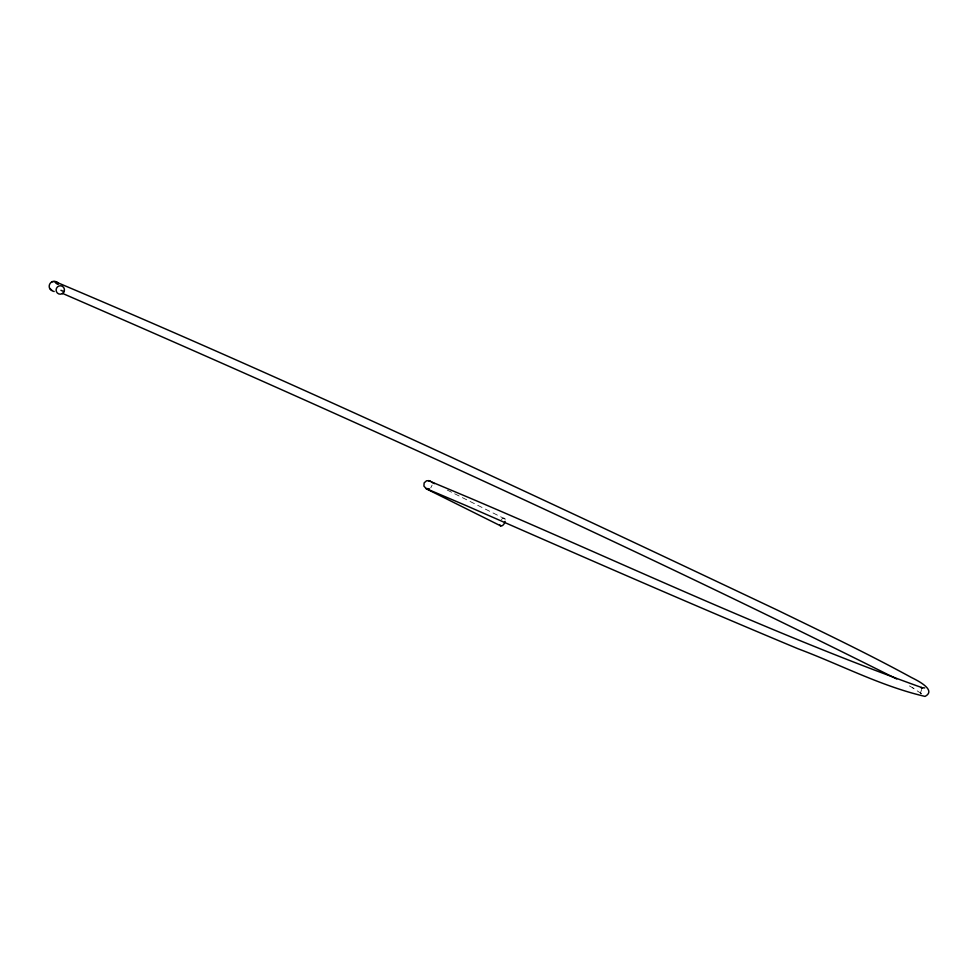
<?xml version="1.0" encoding="UTF-8"?>
<svg xmlns="http://www.w3.org/2000/svg" width="978" height="978" viewBox="0 0 978 978"><rect width="100%" height="100%" fill="white"/><g stroke="black" fill="none" stroke-linecap="round" stroke-linejoin="round"><path stroke-width="0.73" stroke-dasharray="4.89 3.67" d="M432.129 485.1L430.748 487.888M921.692 689.417L920.665 692.351L921.068 694.013L920.591 692.485L921.631 693.842L912.657 687.803M454.721 493.792L505.406 519.147M447.227 490.064L453.474 493.169M909.393 685.92L913.99 688.573M501.372 519.562A4.23 2.286 -63.8 0 1 505.149 519.391"/><path stroke-width="1.47" d="M58.069 282.801C50.367 277.165 44.67 289.402 54.181 291.517M429.024 480.748L426.555 480.76L424.134 482.9L423.926 486.127L426.457 488.902L500.614 525.846M429.281 488.755L426.053 488.56L466.347 505.687C576.653 554.049 686.959 602.436 798.134 648.805C840.322 664.563 881.068 686.226 925.041 696.409C937.12 690.028 916.948 680.272 911.349 677.461C867.682 653.561 822.694 632.179 777.95 610.394C539.208 497.362 299.977 384.916 56.577 282.251M53.741 281.603L54.401 281.591M52.03 281.688L52.69 281.664M64.035 291.676L60.942 290.307M924.723 687.962L920.921 687.571L922.474 687.815C768.525 632.595 620.443 562.069 470.015 498.083L428.254 480.553M429.782 480.968L430.54 481.164M62.629 293.449C343.584 415.393 622.839 541.849 896.74 678.976M431.738 482.203L434.476 483.645M58.497 284.256L55.233 282.153L57.286 283.901L56.418 283.192M49.731 288.363L50.599 289.072M50.905 289.415L51.773 290.124M505.113 521.384A4.23 2.286 -63.8 0 1 502.411 525.577A4.23 2.286 -63.8 0 1 499.795 524.709M62.299 293.632A4.23 4.156 -62.6 0 0 62.433 286.334A4.23 4.156 -62.6 0 0 56.101 289.94A4.23 4.156 -62.6 0 0 62.299 293.632"/></g></svg>
